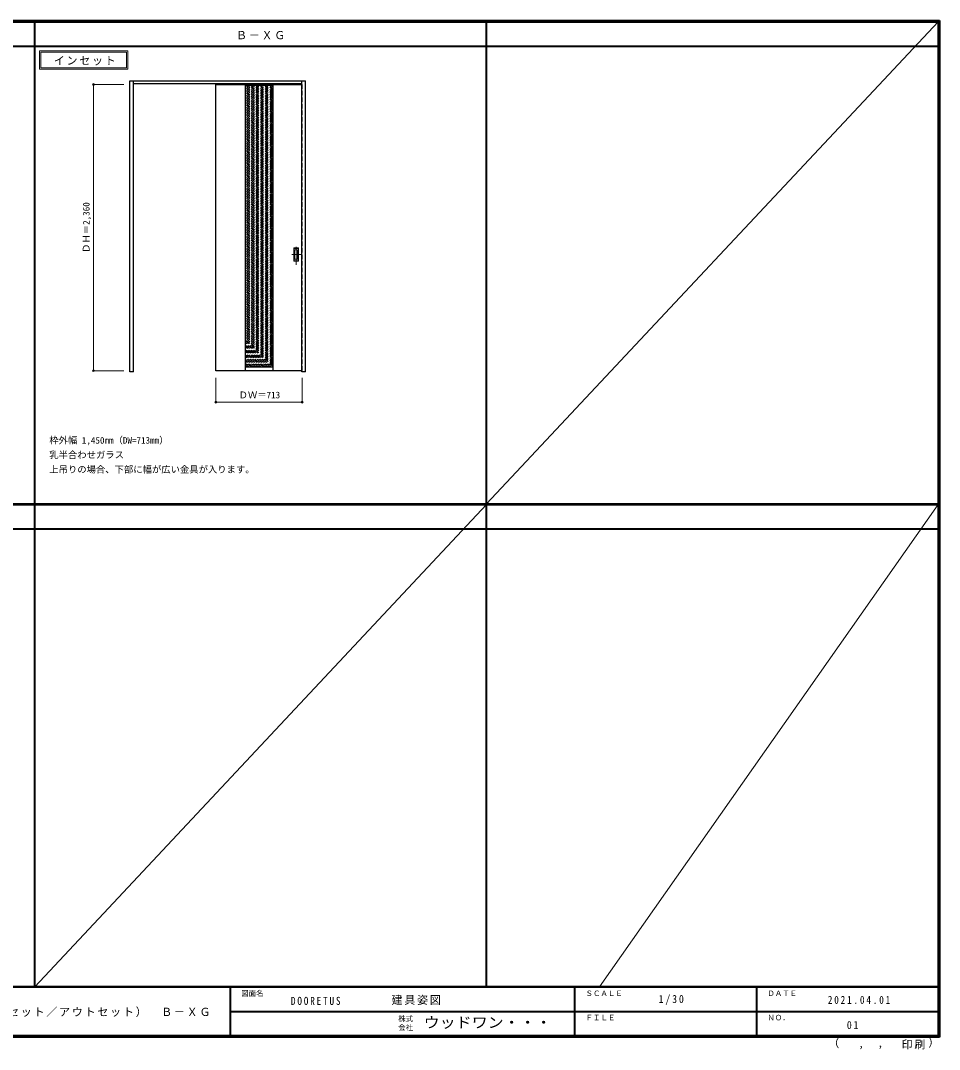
# Model space of a CAD drawing. Units: millimetres, scale not verified. Extents: x -6000 to 5700, y -4307 to 4175.
# Drawn here: x -1880 to 5700, y -4307 to 4175 of the extents above; entities that cross this region are included whole.
import ezdxf
from ezdxf.enums import TextEntityAlignment as Align

# ---------------------------------------------------------------- set-up
doc = ezdxf.new("R2010")
doc.units = ezdxf.units.MM
doc.header["$LTSCALE"] = 30
doc.header["$PDMODE"] = 32
doc.header["$PDSIZE"] = 15
doc.linetypes.add('CHAIN1', pattern=[8, 5, -1, 1, -1])
doc.linetypes.add('DASHED1', pattern=[1.8, 1.2, -0.6])
for name, color, linetype, lineweight in [('0-2_扉', 3, 'Continuous', 25), ('0-3_仕上げ', 7, 'Continuous', 18), ('0-4_枠', 3, 'Continuous', 25), ('0-6_引手', 7, 'Continuous', 18), ('0-7', 7, 'Continuous', 18), ('0-A_文字', 7, 'Continuous', 18), ('0-B_寸法', 4, 'Continuous', 9), ('0-C_ハッチ', 4, 'DASHED1', 9), ('F-1_枠', 6, 'Continuous', 40)]:
    doc.layers.add(name, color=color, linetype=linetype, lineweight=lineweight)
doc.layers.add('F-A_文字', color=7, linetype='Continuous')
doc.styles.add('ＭＳ ゴシック', font='')
doc.styles.get('ＭＳ ゴシック').set_extended_font_data('MS Gothic')

msp = doc.modelspace()

# ---------------------------------------------------------------- linework, layer by layer
at = {"layer": '0-2_扉', "color": 4, "linetype": 'DASHED1', "lineweight": 9}
for p, q in [((440.52, 3648.75), (443.52, 3648.75)), ((443.52, 3648.75), (443.52, 1288.75)), ((443.52, 1288.75), (440.52, 1288.75))]:
    msp.add_line(p, q, dxfattribs=at)
at = {"layer": '0-2_扉'}
msp.add_lwpolyline([(440.52, 1288.75), (-269.48, 1288.75), (-269.48, 3648.75), (440.52, 3648.75)], dxfattribs=at)
at = {"layer": '0-3_仕上げ', "color": 3, "lineweight": 25}
for p, q in [((-26.98, 3648.75), (-26.98, 1288.75)), ((201.02, 3648.75), (201.02, 1288.75))]:
    msp.add_line(p, q, dxfattribs=at)
at = {"layer": '0-3_仕上げ'}
for p, q in [((201.02, 3640.75), (-26.98, 3640.75)), ((201.02, 1318.75), (-26.98, 1318.75))]:
    msp.add_line(p, q, dxfattribs=at)
at = {"layer": '0-4_枠'}
for p, q in [((-979.48, 3679.25), (470.52, 3679.25)), ((-949.48, 1279.25), (-949.48, 3679.25)), ((-949.48, 3656.25), (440.52, 3656.25)), ((440.52, 1279.25), (440.52, 3679.25)), ((470.52, 1279.25), (470.52, 3679.25)), ((470.52, 1279.25), (440.52, 1279.25))]:
    msp.add_line(p, q, dxfattribs=at)
msp.add_lwpolyline([(-949.48, 1279.25), (-979.48, 1279.25), (-979.48, 3679.25)], dxfattribs=at)
at = {"layer": '0-6_引手'}
for p, q in [((411.52, 2301.25), (373.52, 2301.25)), ((373.52, 2191.25), (373.52, 2301.25)), ((411.52, 2191.25), (411.52, 2301.25)), ((405.02, 2285.25), (380.02, 2285.25)), ((380.02, 2207.25), (380.02, 2285.25)), ((405.02, 2207.25), (380.02, 2207.25)), ((405.02, 2207.25), (405.02, 2285.25)), ((411.52, 2191.25), (373.52, 2191.25))]:
    msp.add_line(p, q, dxfattribs=at)
at = {"layer": '0-6_引手', "linetype": 'DASHED1'}
for p, q in [((376.52, 2195.25), (376.52, 2297.25)), ((408.52, 2195.25), (376.52, 2195.25))]:
    msp.add_line(p, q, dxfattribs=at)
at = {"layer": '0-6_引手', "linetype": 'CHAIN1'}
for p, q in [((392.52, 2161.02), (392.52, 2331.87)), ((430.59, 2246.25), (358.08, 2246.25))]:
    msp.add_line(p, q, dxfattribs=at)
at = {"layer": '0-6_引手', "linetype": 'DASHED1'}
msp.add_lwpolyline([(408.52, 2195.25), (408.52, 2297.25), (376.52, 2297.25)], dxfattribs=at)
at = {"layer": '0-7'}
for p, q in [((5690, 4165), (1963.33, 190.5)), ((1963.33, 184.5), (-1763.33, -3790)), ((2895, -3790), (5690, 184.5))]:
    msp.add_line(p, q, dxfattribs=at)
at = {"layer": '0-A_文字'}
for p, q in [((-1723.33, 3925), (-1723.33, 3775)), ((-1713.33, 3915), (-1713.33, 3785)), ((-1713.33, 3915), (-1006.38, 3915)), ((-1006.38, 3915), (-1006.38, 3785)), ((-1723.33, 3775), (-996.38, 3775)), ((-1713.33, 3785), (-1006.38, 3785))]:
    msp.add_line(p, q, dxfattribs=at)
msp.add_lwpolyline([(-1723.33, 3925), (-996.38, 3925), (-996.38, 3775)], dxfattribs=at)
at = {"layer": '0-B_寸法'}
for p, q in [((-1279.48, 3648.75), (-1029.48, 3648.75)), ((-1279.48, 3648.75), (-1279.48, 1288.75)), ((-1279.48, 1288.75), (-1029.48, 1288.75)), ((-269.48, 1029.25), (-269.48, 1229.25)), ((443.52, 1029.25), (443.52, 1229.25)), ((-269.48, 1029.25), (443.52, 1029.25))]:
    msp.add_line(p, q, dxfattribs=at)
at = {"layer": '0-B_寸法', "color": 7}
for p in [(-1279.48, 3648.75), (-1279.48, 1288.75), (-269.48, 1029.25), (443.52, 1029.25)]:
    msp.add_point(p, dxfattribs=at)
at = {"layer": '0-C_ハッチ'}
for p, q in [((201.02, 3401.35), (-26.98, 3629.35)), ((201.02, 3387.21), (-26.98, 3615.21)), ((201.02, 3373.07), (-26.98, 3601.07)), ((201.02, 3358.93), (-26.98, 3586.93)), ((201.02, 3344.78), (-26.98, 3572.78)), ((201.02, 3415.5), (-24.24, 3640.75)), ((201.02, 3429.64), (-10.1, 3640.75)), ((201.02, 3443.78), (4.05, 3640.75)), ((201.02, 3457.92), (18.19, 3640.75)), ((201.02, 3472.06), (32.33, 3640.75)), ((201.02, 3486.21), (46.47, 3640.75)), ((201.02, 3500.35), (60.61, 3640.75)), ((201.02, 3514.49), (74.76, 3640.75)), ((201.02, 3528.63), (88.9, 3640.75)), ((201.02, 3542.77), (103.04, 3640.75)), ((201.02, 3556.92), (117.18, 3640.75)), ((201.02, 3571.06), (131.32, 3640.75)), ((201.02, 3585.2), (145.47, 3640.75)), ((201.02, 3599.34), (159.61, 3640.75)), ((201.02, 3613.49), (173.75, 3640.75)), ((201.02, 3627.63), (187.89, 3640.75)), ((201.02, 3330.64), (-26.98, 3558.64)), ((201.02, 3316.5), (-26.98, 3544.5)), ((201.02, 3302.36), (-26.98, 3530.36)), ((201.02, 3288.22), (-26.98, 3516.22)), ((201.02, 3274.07), (-26.98, 3502.07)), ((201.02, 3259.93), (-26.98, 3487.93)), ((201.02, 3245.79), (-26.98, 3473.79)), ((201.02, 3231.65), (-26.98, 3459.65)), ((201.02, 3217.51), (-26.98, 3445.51)), ((201.02, 3203.36), (-26.98, 3431.36)), ((201.02, 3189.22), (-26.98, 3417.22)), ((201.02, 3175.08), (-26.98, 3403.08)), ((201.02, 3160.94), (-26.98, 3388.94)), ((201.02, 3146.79), (-26.98, 3374.79)), ((201.02, 3132.65), (-26.98, 3360.65)), ((201.02, 3118.51), (-26.98, 3346.51)), ((201.02, 3104.37), (-26.98, 3332.37)), ((201.02, 3090.23), (-26.98, 3318.23)), ((201.02, 3076.08), (-26.98, 3304.08)), ((201.02, 3061.94), (-26.98, 3289.94)), ((201.02, 3047.8), (-26.98, 3275.8)), ((201.02, 3033.66), (-26.98, 3261.66)), ((201.02, 3019.52), (-26.98, 3247.52)), ((201.02, 3005.37), (-26.98, 3233.37)), ((201.02, 2991.23), (-26.98, 3219.23)), ((201.02, 2977.09), (-26.98, 3205.09)), ((201.02, 2962.95), (-26.98, 3190.95)), ((201.02, 2948.8), (-26.98, 3176.8)), ((201.02, 2934.66), (-26.98, 3162.66)), ((201.02, 2920.52), (-26.98, 3148.52)), ((201.02, 2906.38), (-26.98, 3134.38)), ((201.02, 2892.24), (-26.98, 3120.24)), ((201.02, 2878.09), (-26.98, 3106.09)), ((201.02, 2863.95), (-26.98, 3091.95)), ((201.02, 2849.81), (-26.98, 3077.81)), ((201.02, 2835.67), (-26.98, 3063.67)), ((201.02, 2821.53), (-26.98, 3049.53)), ((201.02, 2807.38), (-26.98, 3035.38)), ((201.02, 2793.24), (-26.98, 3021.24)), ((201.02, 2779.1), (-26.98, 3007.1)), ((201.02, 2764.96), (-26.98, 2992.96)), ((201.02, 2750.82), (-26.98, 2978.82)), ((201.02, 2736.67), (-26.98, 2964.67)), ((201.02, 2722.53), (-26.98, 2950.53)), ((201.02, 2708.39), (-26.98, 2936.39)), ((201.02, 2694.25), (-26.98, 2922.25)), ((201.02, 2680.1), (-26.98, 2908.1)), ((201.02, 2665.96), (-26.98, 2893.96)), ((201.02, 2651.82), (-26.98, 2879.82)), ((201.02, 2637.68), (-26.98, 2865.68)), ((201.02, 2623.54), (-26.98, 2851.54)), ((201.02, 2609.39), (-26.98, 2837.39)), ((201.02, 2595.25), (-26.98, 2823.25)), ((201.02, 2581.11), (-26.98, 2809.11)), ((201.02, 2566.97), (-26.98, 2794.97)), ((201.02, 2552.83), (-26.98, 2780.83)), ((201.02, 2538.68), (-26.98, 2766.68)), ((201.02, 2524.54), (-26.98, 2752.54)), ((201.02, 2510.4), (-26.98, 2738.4)), ((201.02, 2496.26), (-26.98, 2724.26)), ((201.02, 2482.11), (-26.98, 2710.11)), ((201.02, 2467.97), (-26.98, 2695.97)), ((201.02, 2453.83), (-26.98, 2681.83)), ((201.02, 2439.69), (-26.98, 2667.69)), ((201.02, 2425.55), (-26.98, 2653.55)), ((201.02, 2411.4), (-26.98, 2639.4)), ((201.02, 2397.26), (-26.98, 2625.26)), ((201.02, 2383.12), (-26.98, 2611.12)), ((201.02, 2368.98), (-26.98, 2596.98)), ((201.02, 2354.84), (-26.98, 2582.84)), ((201.02, 2340.69), (-26.98, 2568.69)), ((201.02, 2326.55), (-26.98, 2554.55)), ((201.02, 2312.41), (-26.98, 2540.41)), ((201.02, 2298.27), (-26.98, 2526.27)), ((201.02, 2284.12), (-26.98, 2512.12)), ((201.02, 2269.98), (-26.98, 2497.98)), ((201.02, 2255.84), (-26.98, 2483.84)), ((201.02, 2241.7), (-26.98, 2469.7)), ((201.02, 2227.56), (-26.98, 2455.56)), ((201.02, 2213.41), (-26.98, 2441.41)), ((201.02, 2199.27), (-26.98, 2427.27)), ((201.02, 2185.13), (-26.98, 2413.13)), ((201.02, 2170.99), (-26.98, 2398.99)), ((201.02, 2156.85), (-26.98, 2384.85)), ((201.02, 2142.7), (-26.98, 2370.7)), ((201.02, 2128.56), (-26.98, 2356.56)), ((201.02, 2114.42), (-26.98, 2342.42)), ((201.02, 2100.28), (-26.98, 2328.28)), ((201.02, 2086.13), (-26.98, 2314.13)), ((201.02, 2071.99), (-26.98, 2299.99)), ((201.02, 2057.85), (-26.98, 2285.85)), ((201.02, 2043.71), (-26.98, 2271.71)), ((201.02, 2029.57), (-26.98, 2257.57)), ((201.02, 2015.42), (-26.98, 2243.42)), ((201.02, 2001.28), (-26.98, 2229.28)), ((201.02, 1987.14), (-26.98, 2215.14)), ((201.02, 1973), (-26.98, 2201)), ((201.02, 1958.86), (-26.98, 2186.86)), ((201.02, 1944.71), (-26.98, 2172.71)), ((201.02, 1930.57), (-26.98, 2158.57)), ((201.02, 1916.43), (-26.98, 2144.43)), ((201.02, 1902.29), (-26.98, 2130.29)), ((201.02, 1888.14), (-26.98, 2116.14)), ((201.02, 1874), (-26.98, 2102)), ((201.02, 1859.86), (-26.98, 2087.86)), ((201.02, 1845.72), (-26.98, 2073.72)), ((201.02, 1831.58), (-26.98, 2059.58)), ((201.02, 1817.43), (-26.98, 2045.43)), ((201.02, 1803.29), (-26.98, 2031.29)), ((201.02, 1789.15), (-26.98, 2017.15)), ((201.02, 1775.01), (-26.98, 2003.01)), ((201.02, 1760.87), (-26.98, 1988.87)), ((201.02, 1746.72), (-26.98, 1974.72)), ((201.02, 1732.58), (-26.98, 1960.58)), ((201.02, 1718.44), (-26.98, 1946.44)), ((201.02, 1704.3), (-26.98, 1932.3)), ((201.02, 1690.15), (-26.98, 1918.15)), ((201.02, 1676.01), (-26.98, 1904.01)), ((201.02, 1661.87), (-26.98, 1889.87)), ((201.02, 1647.73), (-26.98, 1875.73)), ((201.02, 1633.59), (-26.98, 1861.59)), ((201.02, 1619.44), (-26.98, 1847.44)), ((201.02, 1605.3), (-26.98, 1833.3)), ((201.02, 1591.16), (-26.98, 1819.16)), ((201.02, 1577.02), (-26.98, 1805.02)), ((201.02, 1562.88), (-26.98, 1790.88)), ((201.02, 1548.73), (-26.98, 1776.73)), ((201.02, 1534.59), (-26.98, 1762.59)), ((201.02, 1520.45), (-26.98, 1748.45)), ((201.02, 1506.31), (-26.98, 1734.31)), ((201.02, 1492.16), (-26.98, 1720.16)), ((201.02, 1478.02), (-26.98, 1706.02)), ((201.02, 1463.88), (-26.98, 1691.88)), ((201.02, 1449.74), (-26.98, 1677.74)), ((201.02, 1435.6), (-26.98, 1663.6)), ((201.02, 1421.45), (-26.98, 1649.45)), ((201.02, 1407.31), (-26.98, 1635.31)), ((201.02, 1393.17), (-26.98, 1621.17)), ((201.02, 1379.03), (-26.98, 1607.03)), ((201.02, 1364.89), (-26.98, 1592.89)), ((201.02, 1350.74), (-26.98, 1578.74)), ((201.02, 1336.6), (-26.98, 1564.6)), ((201.02, 1322.46), (-26.98, 1550.46)), ((190.58, 1318.75), (-26.98, 1536.32)), ((176.44, 1318.75), (-26.98, 1522.18)), ((162.3, 1318.75), (-26.98, 1508.03)), ((148.16, 1318.75), (-26.98, 1493.89)), ((134.01, 1318.75), (-26.98, 1479.75)), ((119.87, 1318.75), (-26.98, 1465.61)), ((105.73, 1318.75), (-26.98, 1451.46)), ((91.59, 1318.75), (-26.98, 1437.32)), ((77.45, 1318.75), (-26.98, 1423.18)), ((63.3, 1318.75), (-26.98, 1409.04)), ((49.16, 1318.75), (-26.98, 1394.9)), ((35.02, 1318.75), (-26.98, 1380.75)), ((20.88, 1318.75), (-26.98, 1366.61)), ((6.74, 1318.75), (-26.98, 1352.47)), ((-7.41, 1318.75), (-26.98, 1338.33)), ((-21.55, 1318.75), (-26.98, 1324.19))]:
    msp.add_line(p, q, dxfattribs=at)
at = {"layer": 'F-1_枠'}
for p, q in [((-6000, 4175), (5700, 4175)), ((-6000, 4170), (5700, 4170)), ((-6000, 4165), (5700, 4165)), ((-1763.33, -3790), (-1763.33, 4175)), ((1963.33, -3790), (1963.33, 4175)), ((5690, 4175), (5690, -4205)), ((5695, 4175), (5695, -4205)), ((5700, 4175), (5700, -4205)), ((-6000, 3965), (5700, 3965)), ((-6000, 190.5), (5700, 190.5)), ((-6000, 187.5), (5700, 187.5)), ((-6000, 184.5), (5700, 184.5)), ((-6000, -15.5), (5700, -15.5)), ((5700, -3790), (-6000, -3790)), ((5700, -3795), (-6000, -3795)), ((-150, -3795), (-150, -4195)), ((2690, -3795), (2690, -4195)), ((4190, -3795), (4190, -4195)), ((-150, -3995), (5690, -3995.01)), ((5700, -4195), (-6000, -4195)), ((5700, -4200), (-6000, -4200)), ((5700, -4205), (-6000, -4205))]:
    msp.add_line(p, q, dxfattribs=at)

# ---------------------------------------------------------------- texts
at = {"layer": '0-A_文字', "style": 'ＭＳ ゴシック'}
for s, p in [('枠外幅 1,450mm（DW=713mm）', (-1643.33, 670.5)), ('乳半合わせガラス', (-1643.33, 550.5)), ('上吊りの場合、下部に幅が広い金具が入ります。', (-1643.33, 430.5))]:
    msp.add_text(s, height=54.99, dxfattribs=at).set_placement(p, align=Align.BOTTOM_LEFT)
at = {"layer": '0-A_文字', "char_height": 65.98, "attachment_point": 7, "style": 'ＭＳ ゴシック'}
for s, insert in [('\\T1.17;Ｂ－ＸＧ', (-102.5, 4020)), ('\\T1.17;インセット', (-1606.17, 3805))]:
    msp.add_mtext(s, dxfattribs=dict(at, insert=insert))
at = {"layer": '0-B_寸法', "color": 7, "style": 'ＭＳ ゴシック'}
msp.add_text('ＤＨ＝2,360', height=54.99, rotation=90, dxfattribs=at).set_placement((-1294.48, 2259.5), align=Align.BOTTOM_LEFT)
msp.add_text('ＤＷ＝713', height=54.99, dxfattribs=at).set_placement((-81.73, 1044.25), align=Align.BOTTOM_LEFT)
at = {"layer": 'F-A_文字', "style": 'ＭＳ ゴシック'}
for s, height, p in [('図面名', 43.99, (-60, -3880)), ('ＳＣＡＬＥ', 43.99, (2780, -3880)), ('ＤＡＴＥ', 43.99, (4280, -3880)), ('株式', 43.99, (1235, -4089)), ('ＦＩＬＥ', 43.99, (2780, -4080)), ('ＮＯ．', 43.99, (4280, -4080)), ('会社', 43.99, (1235, -4161)), ('（', 65.98, (4784.03, -4308.31)), ('）', 65.98, (5608.4, -4304.13)), (',', 65.98, (5031.28, -4308.31)), (',', 65.98, (5190.2, -4305.53))]:
    msp.add_text(s, height=height, dxfattribs=at).set_placement(p, align=Align.BOTTOM_LEFT)
at = {"layer": 'F-A_文字', "style": 'ＭＳ ゴシック', "width": 1.1}
msp.add_text('ウッドワン・・・', height=87.98, dxfattribs=at).set_placement((1445, -4155), align=Align.BOTTOM_LEFT)
at = {"layer": 'F-A_文字', "char_height": 65.98, "attachment_point": 7, "style": 'ＭＳ ゴシック'}
for s, insert in [('\\T1.39;\\W0.85;DOORETUS', (350, -3940.79)), ('\\T1.17;建具姿図', (1180.42, -3940)), ('\\T1.38;\\W0.9;1/30', (3383.75, -3940)), ('\\T1.39;\\W0.85;2021.04.01', (4778.75, -3932.5)), ('\\T1.17;ドレタス\u3000天井ジャストシリーズ\u3000片引き戸\u3000上吊りタイプ\u3000（インセット／アウトセット）\u3000Ｂ－ＸＧ', (-5247.55, -4040)), ('\\T1.36;\\W0.9;01', (4936.25, -4140)), ('\\T1.17;印刷', (5388.15, -4306.92))]:
    msp.add_mtext(s, dxfattribs=dict(at, insert=insert))

doc.saveas('drawing.dxf')
